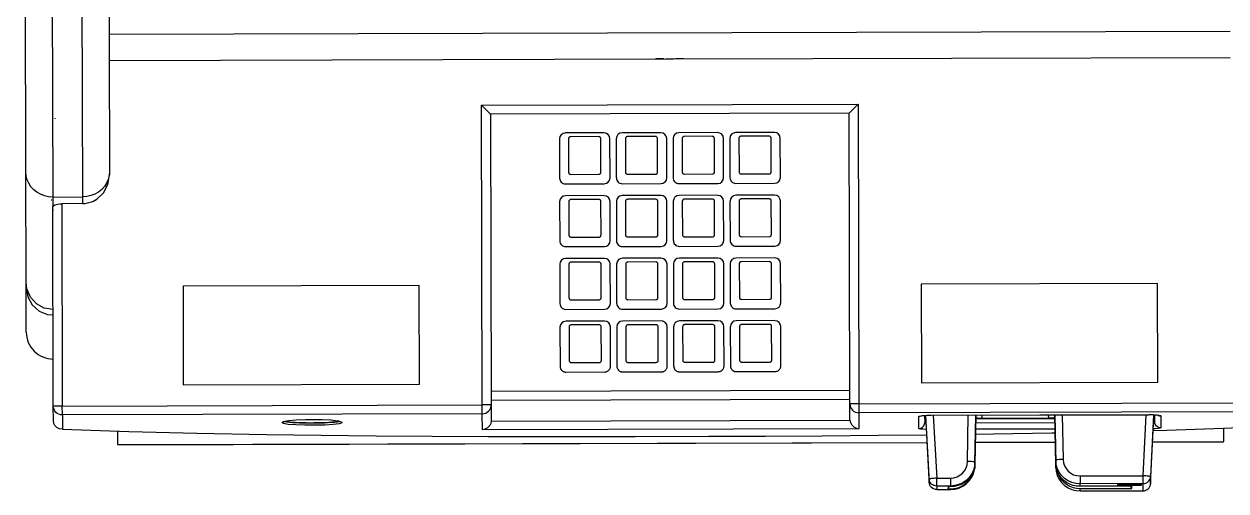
# Model space of a CAD drawing. Extents: x 100 to 738, y -85 to 470.
# Drawn here: x 640.7004 to 641.1026, y 461.5484 to 461.7047 of the extents above; entities that cross this region are included whole.
import ezdxf

# ---------------------------------------------------------------- set-up
doc = ezdxf.new("R2010")
doc.units = 0
doc.linetypes.add('SLDTANVISIBLE0', pattern=[12.7, 6.35, -1.27, 1.27, -1.27, 1.27, -1.27])
doc.layers.get('0').update_dxf_attribs({"linetype": 'CONTINUOUS'})
doc.layers.add('A102', color=2, linetype='CONTINUOUS')
doc.layers.add('TAA', color=2, linetype='CONTINUOUS')

# ---------------------------------------------------------------- blocks, each defined once
blk = doc.blocks.new('G$C31A0D7E1')
for p, q in [((0.38931, 0.0688), (0.38931, 0.21294)), ((0.40718, 0.21294), (0.40718, 0.09524)), ((0.40718, 0.09817), (0.64659, 0.09817)), ((0.40718, 0.09524), (0.40718, 0.0688)), ((0.40718, 0.09255), (0.5261, 0.09255)), ((0.52768, 0.09255), (0.64659, 0.09255)), ((0.48667, 0.01873), (0.48667, 0.08279)), ((0.48667, 0.08279), (0.56711, 0.08279)), ((0.48667, 0.08279), (0.48858, 0.08088)), ((0.56711, 0.08279), (0.56519, 0.08088)), ((0.56711, 0.08279), (0.56711, 0.01873)), ((0.48858, 0.08088), (0.48858, 0.01873)), ((0.56519, 0.08088), (0.48858, 0.08088)), ((0.56519, 0.01873), (0.56519, 0.08088)), ((0.38931, 0.0452), (0.38931, 0.0688)), ((0.40718, 0.0688), (0.40718, 0.0681)), ((0.39473, 0.06283), (0.39473, 0.06283)), ((0.39473, 0.06283), (0.39485, 0.06283)), ((0.39505, 0.06341), (0.39505, 0.06129)), ((0.39505, 0.06341), (0.40144, 0.06341)), ((0.39697, 0.06198), (0.39697, 0.01873)), ((0.40144, 0.06198), (0.39697, 0.06198)), ((0.40144, 0.06198), (0.40144, 0.06341)), ((0.40431, 0.0628), (0.40419, 0.0628)), ((0.40431, 0.0628), (0.40431, 0.0628)), ((0.39505, 0.01873), (0.39505, 0.06129)), ((0.39505, 0.06063), (0.39505, 0.06063)), ((0.39505, 0.06063), (0.39517, 0.06063)), ((0.38931, 0.04405), (0.38931, 0.0452)), ((0.38931, 0.03454), (0.38931, 0.04405)), ((0.42282, 0.04427), (0.42282, 0.0232)), ((0.47326, 0.04427), (0.42282, 0.04427)), ((0.47326, 0.0232), (0.47326, 0.04427)), ((0.58051, 0.04427), (0.58051, 0.0232)), ((0.63095, 0.04427), (0.58051, 0.04427)), ((0.63095, 0.0232), (0.63095, 0.04427)), ((0.42282, 0.0232), (0.47326, 0.0232)), ((0.58051, 0.0232), (0.63095, 0.0232)), ((0.48858, 0.02165), (0.56519, 0.02165)), ((0.39697, 0.01873), (0.39505, 0.01873)), ((0.39505, 0.0156), (0.39505, 0.01873)), ((0.39697, 0.01683), (0.39697, 0.01873)), ((0.39697, 0.01873), (0.48667, 0.01873)), ((0.48667, 0.01683), (0.48667, 0.01873)), ((0.48858, 0.01873), (0.48667, 0.01873)), ((0.48858, 0.01973), (0.56519, 0.01973)), ((0.48858, 0.01873), (0.48858, 0.01544)), ((0.56711, 0.01873), (0.56519, 0.01873)), ((0.56519, 0.01544), (0.56519, 0.01873)), ((0.56711, 0.01873), (0.56711, 0.01683)), ((0.56711, 0.01873), (0.6568, 0.01873)), ((0.39697, 0.01683), (0.39697, 0.01378)), ((0.48667, 0.01683), (0.39697, 0.01683)), ((0.48667, 0.01338), (0.48667, 0.01683)), ((0.48858, 0.01544), (0.48858, 0.01529)), ((0.5652, 0.01529), (0.56519, 0.01544)), ((0.56711, 0.01683), (0.56711, 0.01338)), ((0.6568, 0.01683), (0.56711, 0.01683)), ((0.57987, 0.01343), (0.57987, 0.01599)), ((0.58115, 0.01612), (0.58115, 0.01471)), ((0.58134, 0.01624), (0.58134, 0.01552)), ((0.58134, 0.01622), (0.5821, 0.0019)), ((0.5821, 0.00265), (0.58138, 0.01624)), ((0.58243, 0.01628), (0.62903, 0.01628)), ((0.58243, 0.01627), (0.58243, 0.01628)), ((0.58243, 0.01627), (0.62903, 0.01627)), ((0.58299, 0.01627), (0.58369, 0.00282)), ((0.59028, 0.00636), (0.59045, 0.01627)), ((0.59205, 0.01627), (0.59187, 0.00623)), ((0.59206, 0.01627), (0.59187, 0.00576)), ((0.59187, 0.00595), (0.59205, 0.01627)), ((0.59187, 0.00548), (0.59206, 0.01622)), ((0.59205, 0.01547), (0.60892, 0.01547)), ((0.59206, 0.01566), (0.59206, 0.01627)), ((0.59206, 0.01622), (0.59206, 0.01627)), ((0.60771, 0.01556), (0.59327, 0.01556)), ((0.60911, 0.00576), (0.60892, 0.01627)), ((0.60892, 0.01627), (0.60892, 0.01583)), ((0.60892, 0.01627), (0.60892, 0.01566)), ((0.60892, 0.01583), (0.60911, 0.00509)), ((0.60893, 0.01627), (0.60911, 0.00595)), ((0.60911, 0.00662), (0.60894, 0.01627)), ((0.61054, 0.01627), (0.6107, 0.00675)), ((0.62777, 0.00321), (0.62846, 0.01627)), ((0.62903, 0.01627), (0.62903, 0.01628)), ((0.63006, 0.01625), (0.62936, 0.00304)), ((0.62936, 0.00151), (0.63012, 0.01583)), ((0.63012, 0.01552), (0.63012, 0.01624)), ((0.63012, 0.01583), (0.63012, 0.01624)), ((0.63031, 0.01471), (0.63031, 0.01613)), ((0.63159, 0.01599), (0.63159, 0.01343)), ((0.56711, 0.01338), (0.48667, 0.01338)), ((0.48858, 0.01529), (0.5652, 0.01529)), ((0.60896, 0.01324), (0.59201, 0.01324)), ((0.59203, 0.01462), (0.60894, 0.01462)), ((0.64499, 0.01334), (0.64499, 0.01048)), ((0.40878, 0.01048), (0.58165, 0.01048)), ((0.40878, 0.01042), (0.58165, 0.01042)), ((0.59196, 0.01048), (0.60901, 0.01048)), ((0.59196, 0.01042), (0.60901, 0.01042)), ((0.62983, 0.01042), (0.64499, 0.01042)), ((0.62984, 0.01048), (0.64499, 0.01048)), ((0.64499, 0.01042), (0.64499, 0.01048)), ((0.59187, 0.00623), (0.59187, 0.00595)), ((0.59187, 0.00576), (0.59187, 0.00548)), ((0.60911, 0.00662), (0.60911, 0.00595)), ((0.60911, 0.00576), (0.60911, 0.00509)), ((0.5821, 0.0019), (0.5821, 0.00265)), ((0.58369, 0.00114), (0.58369, 0.00282)), ((0.58369, 0.00282), (0.58668, 0.00282)), ((0.58668, 0.00114), (0.58668, 0.00282)), ((0.59138, 0.00386), (0.59147, 0.00386)), ((0.60951, 0.00386), (0.6096, 0.00386)), ((0.6143, 0.00321), (0.6143, 0.00153)), ((0.6143, 0.00321), (0.62777, 0.00321)), ((0.62777, 0.00153), (0.62777, 0.00321)), ((0.62936, 0.00304), (0.62936, 0.00151)), ((0.58369, 0.00114), (0.58369, 0.00039)), ((0.58668, 0.00114), (0.58369, 0.00114)), ((0.58369, 0.00039), (0.58668, 0.00039)), ((0.58369, 0.00039), (0.58369, 0.00039)), ((0.58369, 0.00039), (0.58668, 0.00039)), ((0.58611, 0.00053), (0.58637, 0.001)), ((0.58611, 0.001), (0.58611, 0.00053)), ((0.58668, 0.001), (0.58611, 0.001)), ((0.58611, 0.00053), (0.58668, 0.00053)), ((0.58668, 0.001), (0.58668, 0.00114)), ((0.58668, 0.00039), (0.58668, 0.00053)), ((0.58668, 0.00039), (0.58668, 0.00039)), ((0.6143, 0.001), (0.6143, 0.00153)), ((0.62777, 0.00153), (0.6143, 0.00153)), ((0.62535, 0.001), (0.6143, 0.001)), ((0.6143, 0), (0.6143, 0.00053)), ((0.6143, 0.00053), (0.62535, 0.00053)), ((0.6143, 0), (0.62777, 0)), ((0.6143, 0), (0.62777, 0)), ((0.6143, 0), (0.6143, 0)), ((0.62233, 0.00145), (0.62233, 0.00122)), ((0.62744, 0.00145), (0.62233, 0.00145)), ((0.62233, 0.00122), (0.62744, 0.00122)), ((0.62535, 0.00053), (0.62509, 0.001)), ((0.62535, 0.00053), (0.62535, 0.001)), ((0.62744, 0.00122), (0.62744, 0.00145)), ((0.62777, 0), (0.62777, 0.00153)), ((0.62777, 0), (0.62777, 0))]:
    blk.add_line(p, q)
at = {"linetype": 'SLDTANVISIBLE0'}
for p, q in [((0.39505, 0.20765), (0.39505, 0.06341)), ((0.40144, 0.06341), (0.40144, 0.20765)), ((0.50525, 0.07556), (0.50525, 0.06838)), ((0.51167, 0.076), (0.50571, 0.076)), ((0.51213, 0.06838), (0.51213, 0.07556)), ((0.51738, 0.07556), (0.51738, 0.06838)), ((0.5238, 0.076), (0.51784, 0.076)), ((0.52426, 0.06838), (0.52426, 0.07556)), ((0.52951, 0.07556), (0.52951, 0.06838)), ((0.53593, 0.076), (0.52997, 0.076)), ((0.53639, 0.06838), (0.53639, 0.07556)), ((0.54164, 0.07556), (0.54164, 0.06838)), ((0.54806, 0.076), (0.5421, 0.076)), ((0.54852, 0.06838), (0.54852, 0.07556)), ((0.50568, 0.06795), (0.5117, 0.06795)), ((0.51781, 0.06795), (0.52383, 0.06795)), ((0.52994, 0.06795), (0.53596, 0.06795)), ((0.54207, 0.06795), (0.54809, 0.06795)), ((0.50525, 0.06215), (0.50525, 0.05498)), ((0.51167, 0.06259), (0.50571, 0.06259)), ((0.51213, 0.05498), (0.51213, 0.06215)), ((0.51738, 0.06215), (0.51738, 0.05498)), ((0.5238, 0.06259), (0.51784, 0.06259)), ((0.52426, 0.05498), (0.52426, 0.06215)), ((0.52951, 0.06215), (0.52951, 0.05498)), ((0.53593, 0.06259), (0.52997, 0.06259)), ((0.53639, 0.05498), (0.53639, 0.06215)), ((0.54164, 0.06215), (0.54164, 0.05498)), ((0.54806, 0.06259), (0.5421, 0.06259)), ((0.54852, 0.05498), (0.54852, 0.06215)), ((0.50568, 0.05454), (0.5117, 0.05454)), ((0.51781, 0.05454), (0.52383, 0.05454)), ((0.52994, 0.05454), (0.53596, 0.05454)), ((0.54207, 0.05454), (0.54809, 0.05454)), ((0.51167, 0.04919), (0.50571, 0.04919)), ((0.5238, 0.04919), (0.51784, 0.04919)), ((0.53593, 0.04919), (0.52997, 0.04919)), ((0.54806, 0.04919), (0.5421, 0.04919)), ((0.50525, 0.04874), (0.50525, 0.04157)), ((0.51213, 0.04157), (0.51213, 0.04874)), ((0.51738, 0.04874), (0.51738, 0.04157)), ((0.52426, 0.04157), (0.52426, 0.04874)), ((0.52951, 0.04874), (0.52951, 0.04157)), ((0.53639, 0.04157), (0.53639, 0.04874)), ((0.54164, 0.04874), (0.54164, 0.04157)), ((0.54852, 0.04157), (0.54852, 0.04874)), ((0.50568, 0.04114), (0.5117, 0.04114)), ((0.51781, 0.04114), (0.52383, 0.04114)), ((0.52994, 0.04114), (0.53596, 0.04114)), ((0.54207, 0.04114), (0.54809, 0.04114)), ((0.50525, 0.03534), (0.50525, 0.02816)), ((0.51167, 0.03578), (0.50571, 0.03578)), ((0.51213, 0.02816), (0.51213, 0.03534)), ((0.51738, 0.03534), (0.51738, 0.02816)), ((0.5238, 0.03578), (0.51784, 0.03578)), ((0.52426, 0.02816), (0.52426, 0.03534)), ((0.52951, 0.03534), (0.52951, 0.02816)), ((0.53593, 0.03578), (0.52997, 0.03578)), ((0.53639, 0.02816), (0.53639, 0.03534)), ((0.54164, 0.03534), (0.54164, 0.02816)), ((0.54806, 0.03578), (0.5421, 0.03578)), ((0.54852, 0.02816), (0.54852, 0.03534)), ((0.50455, 0.0257), (0.51284, 0.0257)), ((0.50568, 0.02773), (0.5117, 0.02773)), ((0.51668, 0.0257), (0.52497, 0.0257)), ((0.51781, 0.02773), (0.52383, 0.02773)), ((0.52881, 0.0257), (0.5371, 0.0257)), ((0.52994, 0.02773), (0.53596, 0.02773)), ((0.54094, 0.0257), (0.54923, 0.0257)), ((0.54207, 0.02773), (0.54809, 0.02773))]:
    blk.add_line(p, q, dxfattribs=at)
at = {"linetype": 'Continuous'}
for p, q in [((0.39555, 0.08025), (0.39555, 0.08014)), ((0.39555, 0.08025), (0.39555, 0.08015)), ((0.5033, 0.07555), (0.5033, 0.06716)), ((0.51284, 0.0768), (0.50455, 0.0768)), ((0.51408, 0.06716), (0.51408, 0.07555)), ((0.51543, 0.07555), (0.51543, 0.06716)), ((0.52497, 0.0768), (0.51668, 0.0768)), ((0.52621, 0.06716), (0.52621, 0.07555)), ((0.52756, 0.07555), (0.52756, 0.06716)), ((0.5371, 0.0768), (0.52881, 0.0768)), ((0.53834, 0.06716), (0.53834, 0.07555)), ((0.53969, 0.07555), (0.53969, 0.06716)), ((0.54923, 0.0768), (0.54094, 0.0768)), ((0.55047, 0.06716), (0.55047, 0.07555)), ((0.50455, 0.06592), (0.51284, 0.06592)), ((0.51668, 0.06592), (0.52497, 0.06592)), ((0.52881, 0.06592), (0.5371, 0.06592)), ((0.54094, 0.06592), (0.54923, 0.06592)), ((0.5033, 0.06214), (0.5033, 0.05375)), ((0.51284, 0.06339), (0.50455, 0.06339)), ((0.51408, 0.05375), (0.51408, 0.06214)), ((0.51543, 0.06214), (0.51543, 0.05375)), ((0.52497, 0.06339), (0.51668, 0.06339)), ((0.52621, 0.05375), (0.52621, 0.06214)), ((0.52756, 0.06214), (0.52756, 0.05375)), ((0.5371, 0.06339), (0.52881, 0.06339)), ((0.53834, 0.05375), (0.53834, 0.06214)), ((0.53969, 0.06214), (0.53969, 0.05375)), ((0.54923, 0.06339), (0.54094, 0.06339)), ((0.55047, 0.05375), (0.55047, 0.06214)), ((0.50455, 0.05251), (0.51284, 0.05251)), ((0.51668, 0.05251), (0.52497, 0.05251)), ((0.52881, 0.05251), (0.5371, 0.05251)), ((0.54094, 0.05251), (0.54923, 0.05251)), ((0.51284, 0.04998), (0.50455, 0.04998)), ((0.52497, 0.04998), (0.51668, 0.04998)), ((0.5371, 0.04998), (0.52881, 0.04998)), ((0.54923, 0.04998), (0.54094, 0.04998)), ((0.5033, 0.04874), (0.5033, 0.04035)), ((0.51408, 0.04035), (0.51408, 0.04874)), ((0.51543, 0.04874), (0.51543, 0.04035)), ((0.52621, 0.04035), (0.52621, 0.04874)), ((0.52756, 0.04874), (0.52756, 0.04035)), ((0.53834, 0.04035), (0.53834, 0.04874)), ((0.53969, 0.04874), (0.53969, 0.04035)), ((0.55047, 0.04035), (0.55047, 0.04874)), ((0.50455, 0.0391), (0.51284, 0.0391)), ((0.51668, 0.0391), (0.52497, 0.0391)), ((0.52881, 0.0391), (0.5371, 0.0391)), ((0.54094, 0.0391), (0.54923, 0.0391)), ((0.51284, 0.03658), (0.50455, 0.03658)), ((0.52497, 0.03658), (0.51668, 0.03658)), ((0.5371, 0.03658), (0.52881, 0.03658)), ((0.54923, 0.03658), (0.54094, 0.03658)), ((0.5033, 0.03533), (0.5033, 0.02694)), ((0.51408, 0.02694), (0.51408, 0.03533)), ((0.51543, 0.03533), (0.51543, 0.02694)), ((0.52621, 0.02694), (0.52621, 0.03533)), ((0.52756, 0.03533), (0.52756, 0.02694)), ((0.53834, 0.02694), (0.53834, 0.03533)), ((0.53969, 0.03533), (0.53969, 0.02694)), ((0.55047, 0.02694), (0.55047, 0.03533)), ((0.40878, 0.01048), (0.40878, 0.01335)), ((0.40878, 0.01048), (0.40878, 0.01042))]:
    blk.add_line(p, q, dxfattribs=at)
at = {"flags": 128}
for points in [[(0.52394, 0.09261), (0.52399, 0.09263), (0.52412, 0.09265), (0.52432, 0.09266), (0.52457, 0.09267), (0.52484, 0.09267), (0.52509, 0.09267), (0.52531, 0.09265), (0.52546, 0.09264), (0.52554, 0.09262), (0.52552, 0.0926), (0.52541, 0.09259), (0.52523, 0.09258), (0.525, 0.09257), (0.52473, 0.09257), (0.52447, 0.09257), (0.52424, 0.09258), (0.52406, 0.09259), (0.52396, 0.0926), (0.52394, 0.09261)], [(0.5261, 0.09255), (0.52613, 0.09255), (0.52626, 0.09255), (0.52646, 0.09255), (0.52671, 0.09255), (0.52698, 0.09255), (0.52724, 0.09255), (0.52745, 0.09255), (0.52761, 0.09255), (0.52768, 0.09255), (0.52768, 0.09255)], [(0.52823, 0.09261), (0.52828, 0.09263), (0.52841, 0.09265), (0.52861, 0.09266), (0.52886, 0.09267), (0.52912, 0.09267), (0.52938, 0.09267), (0.5296, 0.09265), (0.52975, 0.09264), (0.52982, 0.09262), (0.52981, 0.0926), (0.5297, 0.09259), (0.52952, 0.09258), (0.52929, 0.09257), (0.52902, 0.09257), (0.52876, 0.09257), (0.52852, 0.09258), (0.52835, 0.09259), (0.52825, 0.0926), (0.52823, 0.09261)], [(0.39505, 0.06341), (0.39415, 0.06348), (0.39328, 0.06368), (0.39244, 0.064), (0.39168, 0.06444), (0.39099, 0.06499), (0.3904, 0.06563), (0.38993, 0.06635), (0.38959, 0.06713), (0.38938, 0.06795), (0.38931, 0.0688)], [(0.40718, 0.0688), (0.40711, 0.06795), (0.4069, 0.06713), (0.40656, 0.06635), (0.40609, 0.06563), (0.4055, 0.06499), (0.40481, 0.06444), (0.40405, 0.064), (0.40321, 0.06368), (0.40234, 0.06348), (0.40144, 0.06341)], [(0.40144, 0.06198), (0.40187, 0.062), (0.40363, 0.06245), (0.40446, 0.0629), (0.40592, 0.06427), (0.40685, 0.06604), (0.40718, 0.0681)], [(0.39505, 0.06129), (0.39517, 0.06153), (0.39552, 0.06174), (0.39605, 0.0619), (0.39666, 0.06197), (0.39697, 0.06198)], [(0.39505, 0.03935), (0.39318, 0.03967), (0.39151, 0.04059), (0.39023, 0.04202), (0.38947, 0.04381), (0.38931, 0.0452)], [(0.38931, 0.04405), (0.38964, 0.04209), (0.39061, 0.04035), (0.39209, 0.03904), (0.39389, 0.03832), (0.39505, 0.0382)], [(0.39697, 0.01683), (0.39659, 0.01687), (0.39624, 0.01697), (0.3959, 0.01715), (0.39561, 0.01739), (0.39538, 0.01768), (0.3952, 0.018), (0.39509, 0.01836), (0.39505, 0.01873)], [(0.48667, 0.01683), (0.48704, 0.01687), (0.4874, 0.01697), (0.48773, 0.01715), (0.48802, 0.01739), (0.48826, 0.01768), (0.48844, 0.018), (0.48854, 0.01836), (0.48858, 0.01873)], [(0.56519, 0.01873), (0.56523, 0.01836), (0.56534, 0.018), (0.56551, 0.01768), (0.56575, 0.01739), (0.56604, 0.01715), (0.56637, 0.01697), (0.56673, 0.01687), (0.56711, 0.01683)], [(0.39697, 0.01378), (0.39696, 0.01378), (0.39628, 0.01387), (0.39575, 0.01415), (0.39538, 0.01455), (0.39514, 0.01504), (0.39505, 0.0156)], [(0.45028, 0.01575), (0.45241, 0.01571), (0.4543, 0.0156), (0.45574, 0.01543), (0.45657, 0.01522), (0.45668, 0.015), (0.45607, 0.0148), (0.45481, 0.01463), (0.45304, 0.01452), (0.45095, 0.01447), (0.44879, 0.01448), (0.4468, 0.01456), (0.4452, 0.01469), (0.44417, 0.01487), (0.44383, 0.01509), (0.44421, 0.0153), (0.44528, 0.0155), (0.44692, 0.01565), (0.44893, 0.01573), (0.45028, 0.01575)], [(0.44453, 0.01548), (0.44459, 0.01541), (0.44479, 0.01535), (0.4451, 0.01529), (0.44553, 0.01523), (0.44606, 0.01518), (0.44669, 0.01514), (0.4474, 0.0151), (0.44818, 0.01507), (0.449, 0.01505), (0.44985, 0.01504), (0.45071, 0.01504), (0.45155, 0.01505), (0.45238, 0.01507), (0.45315, 0.0151), (0.45386, 0.01514), (0.45449, 0.01518), (0.45502, 0.01523), (0.45545, 0.01529), (0.45577, 0.01535), (0.45596, 0.01541), (0.45602, 0.01548)], [(0.57987, 0.01599), (0.58002, 0.01609), (0.58044, 0.01617), (0.58108, 0.01624), (0.58187, 0.01628), (0.58243, 0.01628)], [(0.58042, 0.01612), (0.58036, 0.01609), (0.58012, 0.01602), (0.57987, 0.01599)], [(0.58041, 0.01614), (0.58041, 0.01614), (0.58048, 0.01616), (0.58069, 0.01619), (0.58109, 0.01623), (0.58164, 0.01626), (0.58229, 0.01627), (0.58248, 0.01627)], [(0.58134, 0.01552), (0.58136, 0.01551), (0.58138, 0.01551)], [(0.59327, 0.01556), (0.59299, 0.01557), (0.59272, 0.01558), (0.59249, 0.0156), (0.5923, 0.01562), (0.59215, 0.01564), (0.59206, 0.01566)], [(0.59344, 0.01627), (0.59337, 0.01604), (0.59327, 0.01556)], [(0.60771, 0.01556), (0.6076, 0.01604), (0.60754, 0.01627)], [(0.60892, 0.01566), (0.60882, 0.01564), (0.60868, 0.01562), (0.60849, 0.0156), (0.60826, 0.01558), (0.60799, 0.01557), (0.60771, 0.01556)], [(0.62903, 0.01628), (0.62988, 0.01627), (0.63063, 0.01622), (0.6312, 0.01615), (0.63152, 0.01606), (0.63159, 0.01599)], [(0.62903, 0.01627), (0.6296, 0.01627), (0.63022, 0.01624), (0.63071, 0.0162), (0.63098, 0.01616), (0.63106, 0.01614), (0.63105, 0.01614)], [(0.6301, 0.01551), (0.63011, 0.01551), (0.63012, 0.01552)], [(0.63104, 0.01612), (0.6311, 0.01609), (0.63134, 0.01602), (0.63159, 0.01599)], [(0.39697, 0.01378), (0.41116, 0.01326), (0.42571, 0.01285), (0.44057, 0.01254), (0.45221, 0.01235), (0.46401, 0.0122), (0.47592, 0.01209), (0.48791, 0.012), (0.50355, 0.01193), (0.51927, 0.0119), (0.53501, 0.0119), (0.54714, 0.01192), (0.55924, 0.01197), (0.57128, 0.01204), (0.58156, 0.01212)], [(0.44425, 0.01532), (0.44447, 0.01528), (0.44491, 0.01522), (0.44545, 0.01516), (0.4461, 0.01511), (0.44682, 0.01507), (0.44762, 0.01503), (0.44848, 0.01501), (0.44937, 0.01499), (0.45028, 0.01499), (0.45118, 0.01499), (0.45207, 0.01501), (0.45293, 0.01503), (0.45373, 0.01507), (0.45446, 0.01511), (0.4551, 0.01516), (0.45565, 0.01522), (0.45608, 0.01528), (0.45626, 0.01531)], [(0.48858, 0.01529), (0.48847, 0.01477), (0.48824, 0.01433), (0.48779, 0.01383), (0.48706, 0.01345), (0.48667, 0.01338), (0.48667, 0.01338)], [(0.5652, 0.01529), (0.56531, 0.01477), (0.56553, 0.01433), (0.56598, 0.01383), (0.56671, 0.01345), (0.5671, 0.01338), (0.56711, 0.01338)], [(0.57987, 0.01343), (0.58012, 0.01346), (0.58036, 0.01353), (0.58058, 0.01365), (0.58078, 0.0138), (0.58094, 0.014), (0.58105, 0.01422), (0.58113, 0.01446), (0.58115, 0.01471)], [(0.5815, 0.01326), (0.58084, 0.01328), (0.58027, 0.01333), (0.57994, 0.01339), (0.57987, 0.01343)], [(0.58115, 0.01471), (0.58122, 0.01467), (0.58143, 0.01465)], [(0.62996, 0.01291), (0.63287, 0.01297), (0.64497, 0.01334), (0.6568, 0.01378)], [(0.63159, 0.01343), (0.63144, 0.01337), (0.63103, 0.01331), (0.63038, 0.01327), (0.62998, 0.01326)], [(0.63006, 0.01465), (0.63012, 0.01466), (0.63028, 0.01468), (0.63031, 0.01471)], [(0.63159, 0.01343), (0.63134, 0.01346), (0.6311, 0.01353), (0.63088, 0.01365), (0.63068, 0.0138), (0.63053, 0.014), (0.63041, 0.01422), (0.63033, 0.01446), (0.63031, 0.01471)], [(0.59199, 0.01223), (0.59582, 0.01227), (0.60827, 0.01245), (0.60898, 0.01247)], [(0.58668, 0.00282), (0.58737, 0.00289), (0.58804, 0.00309), (0.58866, 0.00342), (0.5892, 0.00386), (0.58965, 0.00439), (0.58998, 0.005), (0.5902, 0.00566), (0.59028, 0.00636)], [(0.59187, 0.00623), (0.59178, 0.00535), (0.59154, 0.00448), (0.59115, 0.00368), (0.59062, 0.00295), (0.58999, 0.00233), (0.58925, 0.00182), (0.58843, 0.00144), (0.58757, 0.00121), (0.58668, 0.00114)], [(0.58668, 0.00039), (0.58757, 0.00047), (0.58843, 0.0007), (0.58925, 0.00107), (0.58999, 0.00158), (0.59062, 0.00221), (0.59115, 0.00293), (0.59154, 0.00374), (0.59178, 0.00459), (0.59187, 0.00548)], [(0.59187, 0.00623), (0.59184, 0.00625), (0.59175, 0.00627), (0.5916, 0.00629), (0.5914, 0.00631), (0.59116, 0.00633), (0.59089, 0.00634), (0.59059, 0.00635), (0.59028, 0.00636)], [(0.59147, 0.00404), (0.59156, 0.00427), (0.59164, 0.0045), (0.59171, 0.00474), (0.59176, 0.00498), (0.59181, 0.00522), (0.59184, 0.00546), (0.59186, 0.00571), (0.59187, 0.00595)], [(0.59187, 0.00576), (0.59186, 0.00552), (0.59184, 0.00528), (0.59181, 0.00503), (0.59176, 0.00479), (0.59171, 0.00455), (0.59164, 0.00432), (0.59156, 0.00408), (0.59147, 0.00386)], [(0.6107, 0.00675), (0.61039, 0.00674), (0.61009, 0.00673), (0.60982, 0.00672), (0.60957, 0.0067), (0.60938, 0.00668), (0.60923, 0.00666), (0.60914, 0.00664), (0.60911, 0.00662)], [(0.6143, 0.00153), (0.61341, 0.0016), (0.61254, 0.00183), (0.61173, 0.00221), (0.61099, 0.00271), (0.61035, 0.00334), (0.60983, 0.00407), (0.60944, 0.00487), (0.6092, 0.00573), (0.60911, 0.00662)], [(0.60911, 0.00595), (0.60912, 0.00571), (0.60914, 0.00546), (0.60917, 0.00522), (0.60922, 0.00498), (0.60927, 0.00474), (0.60934, 0.0045), (0.60942, 0.00427), (0.60951, 0.00404)], [(0.60951, 0.00386), (0.60942, 0.00408), (0.60934, 0.00432), (0.60927, 0.00455), (0.60922, 0.00479), (0.60917, 0.00503), (0.60914, 0.00528), (0.60912, 0.00552), (0.60911, 0.00576)], [(0.6107, 0.00675), (0.61078, 0.00605), (0.61099, 0.00539), (0.61133, 0.00478), (0.61178, 0.00424), (0.61232, 0.00381), (0.61294, 0.00348), (0.61361, 0.00328), (0.6143, 0.00321)], [(0.58369, 0.00282), (0.58338, 0.00281), (0.58308, 0.00278), (0.58281, 0.00276), (0.58257, 0.00274), (0.58237, 0.00271), (0.58222, 0.00269), (0.58213, 0.00267), (0.5821, 0.00265)], [(0.58369, 0.00114), (0.58339, 0.00117), (0.5831, 0.00125), (0.58283, 0.00139), (0.58259, 0.00157), (0.58239, 0.0018), (0.58224, 0.00206), (0.58214, 0.00235), (0.5821, 0.00265)], [(0.59147, 0.00404), (0.59113, 0.00339), (0.59068, 0.0028), (0.59016, 0.00228), (0.58956, 0.00183), (0.58889, 0.00147), (0.58818, 0.00121), (0.58744, 0.00105), (0.58668, 0.001)], [(0.58668, 0.00053), (0.58744, 0.00059), (0.58818, 0.00076), (0.58889, 0.00105), (0.58956, 0.00144), (0.59016, 0.00193), (0.59068, 0.0025), (0.59113, 0.00315), (0.59147, 0.00386)], [(0.60911, 0.00509), (0.6092, 0.0042), (0.60944, 0.00335), (0.60983, 0.00254), (0.61035, 0.00182), (0.61099, 0.00119), (0.61173, 0.00068), (0.61254, 0.00031), (0.61341, 0.00008), (0.6143, 0)], [(0.6143, 0.001), (0.61354, 0.00105), (0.6128, 0.00121), (0.61209, 0.00147), (0.61142, 0.00183), (0.61082, 0.00228), (0.61029, 0.0028), (0.60985, 0.00339), (0.60951, 0.00404)], [(0.60951, 0.00386), (0.60985, 0.00315), (0.61029, 0.0025), (0.61082, 0.00193), (0.61142, 0.00144), (0.61209, 0.00105), (0.6128, 0.00076), (0.61354, 0.00059), (0.6143, 0.00053)], [(0.62936, 0.00304), (0.62933, 0.00306), (0.62924, 0.00308), (0.62909, 0.0031), (0.6289, 0.00313), (0.62866, 0.00315), (0.62838, 0.00317), (0.62808, 0.0032), (0.62777, 0.00321)], [(0.62777, 0.00153), (0.62807, 0.00156), (0.62836, 0.00164), (0.62863, 0.00178), (0.62887, 0.00196), (0.62907, 0.00219), (0.62922, 0.00245), (0.62932, 0.00274), (0.62936, 0.00304)], [(0.58369, 0.00039), (0.58339, 0.00042), (0.5831, 0.00051), (0.58283, 0.00065), (0.58259, 0.00083), (0.58239, 0.00106), (0.58224, 0.00132), (0.58214, 0.0016), (0.5821, 0.0019)], [(0.62777, 0), (0.62807, 0.00003), (0.62836, 0.00012), (0.62863, 0.00026), (0.62887, 0.00044), (0.62907, 0.00067), (0.62922, 0.00093), (0.62932, 0.00121), (0.62936, 0.00151)]]:
    blk.add_lwpolyline(points, dxfattribs=at)
at = {"linetype": 'SLDTANVISIBLE0', "flags": 128}
for points in [[(0.50571, 0.076), (0.50562, 0.07599), (0.50554, 0.07597), (0.50546, 0.07593), (0.50539, 0.07587), (0.50533, 0.0758), (0.50529, 0.07573), (0.50526, 0.07564), (0.50525, 0.07556)], [(0.51213, 0.07556), (0.51212, 0.07564), (0.5121, 0.07573), (0.51205, 0.0758), (0.512, 0.07587), (0.51193, 0.07593), (0.51185, 0.07597), (0.51176, 0.07599), (0.51167, 0.076)], [(0.51784, 0.076), (0.51775, 0.07599), (0.51767, 0.07597), (0.51759, 0.07593), (0.51752, 0.07587), (0.51746, 0.0758), (0.51742, 0.07573), (0.51739, 0.07564), (0.51738, 0.07556)], [(0.52426, 0.07556), (0.52425, 0.07564), (0.52422, 0.07573), (0.52418, 0.0758), (0.52413, 0.07587), (0.52406, 0.07593), (0.52398, 0.07597), (0.52389, 0.07599), (0.5238, 0.076)], [(0.52997, 0.076), (0.52988, 0.07599), (0.5298, 0.07597), (0.52972, 0.07593), (0.52965, 0.07587), (0.52959, 0.0758), (0.52955, 0.07573), (0.52952, 0.07564), (0.52951, 0.07556)], [(0.53639, 0.07556), (0.53638, 0.07564), (0.53635, 0.07573), (0.53631, 0.0758), (0.53626, 0.07587), (0.53619, 0.07593), (0.53611, 0.07597), (0.53602, 0.07599), (0.53593, 0.076)], [(0.5421, 0.076), (0.54201, 0.07599), (0.54193, 0.07597), (0.54185, 0.07593), (0.54178, 0.07587), (0.54172, 0.0758), (0.54168, 0.07573), (0.54165, 0.07564), (0.54164, 0.07556)], [(0.54852, 0.07556), (0.54851, 0.07564), (0.54848, 0.07573), (0.54844, 0.0758), (0.54839, 0.07587), (0.54832, 0.07593), (0.54824, 0.07597), (0.54815, 0.07599), (0.54806, 0.076)], [(0.50525, 0.06838), (0.50526, 0.0683), (0.50529, 0.06822), (0.50532, 0.06814), (0.50538, 0.06808), (0.50544, 0.06802), (0.50552, 0.06798), (0.5056, 0.06796), (0.50568, 0.06795)], [(0.5117, 0.06795), (0.51178, 0.06796), (0.51187, 0.06798), (0.51194, 0.06802), (0.51201, 0.06808), (0.51206, 0.06814), (0.5121, 0.06822), (0.51212, 0.0683), (0.51213, 0.06838)], [(0.51738, 0.06838), (0.51739, 0.0683), (0.51741, 0.06822), (0.51745, 0.06814), (0.51751, 0.06808), (0.51757, 0.06802), (0.51765, 0.06798), (0.51773, 0.06796), (0.51781, 0.06795)], [(0.52383, 0.06795), (0.52391, 0.06796), (0.524, 0.06798), (0.52407, 0.06802), (0.52414, 0.06808), (0.52419, 0.06814), (0.52423, 0.06822), (0.52425, 0.0683), (0.52426, 0.06838)], [(0.52951, 0.06838), (0.52952, 0.0683), (0.52954, 0.06822), (0.52958, 0.06814), (0.52964, 0.06808), (0.5297, 0.06802), (0.52978, 0.06798), (0.52986, 0.06796), (0.52994, 0.06795)], [(0.53596, 0.06795), (0.53604, 0.06796), (0.53613, 0.06798), (0.5362, 0.06802), (0.53627, 0.06808), (0.53632, 0.06814), (0.53636, 0.06822), (0.53638, 0.0683), (0.53639, 0.06838)], [(0.54164, 0.06838), (0.54165, 0.0683), (0.54167, 0.06822), (0.54171, 0.06814), (0.54177, 0.06808), (0.54183, 0.06802), (0.54191, 0.06798), (0.54199, 0.06796), (0.54207, 0.06795)], [(0.54809, 0.06795), (0.54817, 0.06796), (0.54826, 0.06798), (0.54833, 0.06802), (0.5484, 0.06808), (0.54845, 0.06814), (0.54849, 0.06822), (0.54851, 0.0683), (0.54852, 0.06838)], [(0.50571, 0.06259), (0.50562, 0.06258), (0.50554, 0.06256), (0.50546, 0.06252), (0.50539, 0.06246), (0.50533, 0.0624), (0.50529, 0.06232), (0.50526, 0.06224), (0.50525, 0.06215)], [(0.51213, 0.06215), (0.51212, 0.06224), (0.5121, 0.06232), (0.51205, 0.0624), (0.512, 0.06246), (0.51193, 0.06252), (0.51185, 0.06256), (0.51176, 0.06258), (0.51167, 0.06259)], [(0.51784, 0.06259), (0.51775, 0.06258), (0.51767, 0.06256), (0.51759, 0.06252), (0.51752, 0.06246), (0.51746, 0.0624), (0.51742, 0.06232), (0.51739, 0.06224), (0.51738, 0.06215)], [(0.52426, 0.06215), (0.52425, 0.06224), (0.52422, 0.06232), (0.52418, 0.0624), (0.52413, 0.06246), (0.52406, 0.06252), (0.52398, 0.06256), (0.52389, 0.06258), (0.5238, 0.06259)], [(0.52997, 0.06259), (0.52988, 0.06258), (0.5298, 0.06256), (0.52972, 0.06252), (0.52965, 0.06246), (0.52959, 0.0624), (0.52955, 0.06232), (0.52952, 0.06224), (0.52951, 0.06215)], [(0.53639, 0.06215), (0.53638, 0.06224), (0.53635, 0.06232), (0.53631, 0.0624), (0.53626, 0.06246), (0.53619, 0.06252), (0.53611, 0.06256), (0.53602, 0.06258), (0.53593, 0.06259)], [(0.5421, 0.06259), (0.54201, 0.06258), (0.54193, 0.06256), (0.54185, 0.06252), (0.54178, 0.06246), (0.54172, 0.0624), (0.54168, 0.06232), (0.54165, 0.06224), (0.54164, 0.06215)], [(0.54852, 0.06215), (0.54851, 0.06224), (0.54848, 0.06232), (0.54844, 0.0624), (0.54839, 0.06246), (0.54832, 0.06252), (0.54824, 0.06256), (0.54815, 0.06258), (0.54806, 0.06259)], [(0.50525, 0.05498), (0.50526, 0.05489), (0.50529, 0.05481), (0.50532, 0.05473), (0.50538, 0.05467), (0.50544, 0.05462), (0.50552, 0.05458), (0.5056, 0.05455), (0.50568, 0.05454)], [(0.5117, 0.05454), (0.51178, 0.05455), (0.51187, 0.05458), (0.51194, 0.05462), (0.51201, 0.05467), (0.51206, 0.05473), (0.5121, 0.05481), (0.51212, 0.05489), (0.51213, 0.05498)], [(0.51738, 0.05498), (0.51739, 0.05489), (0.51741, 0.05481), (0.51745, 0.05473), (0.51751, 0.05467), (0.51757, 0.05462), (0.51765, 0.05458), (0.51773, 0.05455), (0.51781, 0.05454)], [(0.52383, 0.05454), (0.52391, 0.05455), (0.524, 0.05458), (0.52407, 0.05462), (0.52414, 0.05467), (0.52419, 0.05473), (0.52423, 0.05481), (0.52425, 0.05489), (0.52426, 0.05498)], [(0.52951, 0.05498), (0.52952, 0.05489), (0.52954, 0.05481), (0.52958, 0.05473), (0.52964, 0.05467), (0.5297, 0.05462), (0.52978, 0.05458), (0.52986, 0.05455), (0.52994, 0.05454)], [(0.53596, 0.05454), (0.53604, 0.05455), (0.53613, 0.05458), (0.5362, 0.05462), (0.53627, 0.05467), (0.53632, 0.05473), (0.53636, 0.05481), (0.53638, 0.05489), (0.53639, 0.05498)], [(0.54164, 0.05498), (0.54165, 0.05489), (0.54167, 0.05481), (0.54171, 0.05473), (0.54177, 0.05467), (0.54183, 0.05462), (0.54191, 0.05458), (0.54199, 0.05455), (0.54207, 0.05454)], [(0.54809, 0.05454), (0.54817, 0.05455), (0.54826, 0.05458), (0.54833, 0.05462), (0.5484, 0.05467), (0.54845, 0.05473), (0.54849, 0.05481), (0.54851, 0.05489), (0.54852, 0.05498)], [(0.50571, 0.04919), (0.50562, 0.04918), (0.50554, 0.04915), (0.50546, 0.04911), (0.50539, 0.04906), (0.50533, 0.04899), (0.50529, 0.04891), (0.50526, 0.04883), (0.50525, 0.04874)], [(0.51213, 0.04874), (0.51212, 0.04883), (0.5121, 0.04891), (0.51205, 0.04899), (0.512, 0.04906), (0.51193, 0.04911), (0.51185, 0.04915), (0.51176, 0.04918), (0.51167, 0.04919)], [(0.51784, 0.04919), (0.51775, 0.04918), (0.51767, 0.04915), (0.51759, 0.04911), (0.51752, 0.04906), (0.51746, 0.04899), (0.51742, 0.04891), (0.51739, 0.04883), (0.51738, 0.04874)], [(0.52426, 0.04874), (0.52425, 0.04883), (0.52422, 0.04891), (0.52418, 0.04899), (0.52413, 0.04906), (0.52406, 0.04911), (0.52398, 0.04915), (0.52389, 0.04918), (0.5238, 0.04919)], [(0.52997, 0.04919), (0.52988, 0.04918), (0.5298, 0.04915), (0.52972, 0.04911), (0.52965, 0.04906), (0.52959, 0.04899), (0.52955, 0.04891), (0.52952, 0.04883), (0.52951, 0.04874)], [(0.53639, 0.04874), (0.53638, 0.04883), (0.53635, 0.04891), (0.53631, 0.04899), (0.53626, 0.04906), (0.53619, 0.04911), (0.53611, 0.04915), (0.53602, 0.04918), (0.53593, 0.04919)], [(0.5421, 0.04919), (0.54201, 0.04918), (0.54193, 0.04915), (0.54185, 0.04911), (0.54178, 0.04906), (0.54172, 0.04899), (0.54168, 0.04891), (0.54165, 0.04883), (0.54164, 0.04874)], [(0.54852, 0.04874), (0.54851, 0.04883), (0.54848, 0.04891), (0.54844, 0.04899), (0.54839, 0.04906), (0.54832, 0.04911), (0.54824, 0.04915), (0.54815, 0.04918), (0.54806, 0.04919)], [(0.50525, 0.04157), (0.50526, 0.04148), (0.50529, 0.0414), (0.50532, 0.04133), (0.50538, 0.04126), (0.50544, 0.04121), (0.50552, 0.04117), (0.5056, 0.04115), (0.50568, 0.04114)], [(0.5117, 0.04114), (0.51178, 0.04115), (0.51187, 0.04117), (0.51194, 0.04121), (0.51201, 0.04126), (0.51206, 0.04133), (0.5121, 0.0414), (0.51212, 0.04148), (0.51213, 0.04157)], [(0.51738, 0.04157), (0.51739, 0.04148), (0.51741, 0.0414), (0.51745, 0.04133), (0.51751, 0.04126), (0.51757, 0.04121), (0.51765, 0.04117), (0.51773, 0.04115), (0.51781, 0.04114)], [(0.52383, 0.04114), (0.52391, 0.04115), (0.524, 0.04117), (0.52407, 0.04121), (0.52414, 0.04126), (0.52419, 0.04133), (0.52423, 0.0414), (0.52425, 0.04148), (0.52426, 0.04157)], [(0.52951, 0.04157), (0.52952, 0.04148), (0.52954, 0.0414), (0.52958, 0.04133), (0.52964, 0.04126), (0.5297, 0.04121), (0.52978, 0.04117), (0.52986, 0.04115), (0.52994, 0.04114)], [(0.53596, 0.04114), (0.53604, 0.04115), (0.53613, 0.04117), (0.5362, 0.04121), (0.53627, 0.04126), (0.53632, 0.04133), (0.53636, 0.0414), (0.53638, 0.04148), (0.53639, 0.04157)], [(0.54164, 0.04157), (0.54165, 0.04148), (0.54167, 0.0414), (0.54171, 0.04133), (0.54177, 0.04126), (0.54183, 0.04121), (0.54191, 0.04117), (0.54199, 0.04115), (0.54207, 0.04114)], [(0.54809, 0.04114), (0.54817, 0.04115), (0.54826, 0.04117), (0.54833, 0.04121), (0.5484, 0.04126), (0.54845, 0.04133), (0.54849, 0.0414), (0.54851, 0.04148), (0.54852, 0.04157)], [(0.50571, 0.03578), (0.50562, 0.03577), (0.50554, 0.03575), (0.50546, 0.03571), (0.50539, 0.03565), (0.50533, 0.03558), (0.50529, 0.03551), (0.50526, 0.03542), (0.50525, 0.03534)], [(0.51213, 0.03534), (0.51212, 0.03542), (0.5121, 0.03551), (0.51205, 0.03558), (0.512, 0.03565), (0.51193, 0.03571), (0.51185, 0.03575), (0.51176, 0.03577), (0.51167, 0.03578)], [(0.51784, 0.03578), (0.51775, 0.03577), (0.51767, 0.03575), (0.51759, 0.03571), (0.51752, 0.03565), (0.51746, 0.03558), (0.51742, 0.03551), (0.51739, 0.03542), (0.51738, 0.03534)], [(0.52426, 0.03534), (0.52425, 0.03542), (0.52422, 0.03551), (0.52418, 0.03558), (0.52413, 0.03565), (0.52406, 0.03571), (0.52398, 0.03575), (0.52389, 0.03577), (0.5238, 0.03578)], [(0.52997, 0.03578), (0.52988, 0.03577), (0.5298, 0.03575), (0.52972, 0.03571), (0.52965, 0.03565), (0.52959, 0.03558), (0.52955, 0.03551), (0.52952, 0.03542), (0.52951, 0.03534)], [(0.53639, 0.03534), (0.53638, 0.03542), (0.53635, 0.03551), (0.53631, 0.03558), (0.53626, 0.03565), (0.53619, 0.03571), (0.53611, 0.03575), (0.53602, 0.03577), (0.53593, 0.03578)], [(0.5421, 0.03578), (0.54201, 0.03577), (0.54193, 0.03575), (0.54185, 0.03571), (0.54178, 0.03565), (0.54172, 0.03558), (0.54168, 0.03551), (0.54165, 0.03542), (0.54164, 0.03534)], [(0.54852, 0.03534), (0.54851, 0.03542), (0.54848, 0.03551), (0.54844, 0.03558), (0.54839, 0.03565), (0.54832, 0.03571), (0.54824, 0.03575), (0.54815, 0.03577), (0.54806, 0.03578)], [(0.50525, 0.02816), (0.50526, 0.02808), (0.50529, 0.028), (0.50532, 0.02792), (0.50538, 0.02786), (0.50544, 0.0278), (0.50552, 0.02776), (0.5056, 0.02774), (0.50568, 0.02773)], [(0.5117, 0.02773), (0.51178, 0.02774), (0.51187, 0.02776), (0.51194, 0.0278), (0.51201, 0.02786), (0.51206, 0.02792), (0.5121, 0.028), (0.51212, 0.02808), (0.51213, 0.02816)], [(0.51738, 0.02816), (0.51739, 0.02808), (0.51741, 0.028), (0.51745, 0.02792), (0.51751, 0.02786), (0.51757, 0.0278), (0.51765, 0.02776), (0.51773, 0.02774), (0.51781, 0.02773)], [(0.52383, 0.02773), (0.52391, 0.02774), (0.524, 0.02776), (0.52407, 0.0278), (0.52414, 0.02786), (0.52419, 0.02792), (0.52423, 0.028), (0.52425, 0.02808), (0.52426, 0.02816)], [(0.52951, 0.02816), (0.52952, 0.02808), (0.52954, 0.028), (0.52958, 0.02792), (0.52964, 0.02786), (0.5297, 0.0278), (0.52978, 0.02776), (0.52986, 0.02774), (0.52994, 0.02773)], [(0.53596, 0.02773), (0.53604, 0.02774), (0.53613, 0.02776), (0.5362, 0.0278), (0.53627, 0.02786), (0.53632, 0.02792), (0.53636, 0.028), (0.53638, 0.02808), (0.53639, 0.02816)], [(0.54164, 0.02816), (0.54165, 0.02808), (0.54167, 0.028), (0.54171, 0.02792), (0.54177, 0.02786), (0.54183, 0.0278), (0.54191, 0.02776), (0.54199, 0.02774), (0.54207, 0.02773)], [(0.54809, 0.02773), (0.54817, 0.02774), (0.54826, 0.02776), (0.54833, 0.0278), (0.5484, 0.02786), (0.54845, 0.02792), (0.54849, 0.028), (0.54851, 0.02808), (0.54852, 0.02816)]]:
    blk.add_lwpolyline(points, dxfattribs=at)
at = {"linetype": 'Continuous'}
for centre, start, end in [((0.50455, 0.07555), 90, 180), ((0.51284, 0.07555), 0, 90), ((0.51668, 0.07555), 90, 180), ((0.52497, 0.07555), 0, 90), ((0.52881, 0.07555), 90, 180), ((0.5371, 0.07555), 0, 90), ((0.54094, 0.07555), 90, 180), ((0.54923, 0.07555), 0, 90), ((0.50455, 0.06716), 180, 270), ((0.51284, 0.06716), 270, 0), ((0.51668, 0.06716), 180, 270), ((0.52497, 0.06716), 270, 0), ((0.52881, 0.06716), 180, 270), ((0.5371, 0.06716), 270, 0), ((0.54094, 0.06716), 180, 270), ((0.54923, 0.06716), 270, 0), ((0.50455, 0.06214), 90, 180), ((0.51284, 0.06214), 0, 90), ((0.51668, 0.06214), 90, 180), ((0.52497, 0.06214), 0, 90), ((0.52881, 0.06214), 90, 180), ((0.5371, 0.06214), 0, 90), ((0.54094, 0.06214), 90, 180), ((0.54923, 0.06214), 0, 90), ((0.50455, 0.05375), 180, 270), ((0.51284, 0.05375), 270, 0), ((0.51668, 0.05375), 180, 270), ((0.52497, 0.05375), 270, 0), ((0.52881, 0.05375), 180, 270), ((0.5371, 0.05375), 270, 0), ((0.54094, 0.05375), 180, 270), ((0.54923, 0.05375), 270, 0), ((0.50455, 0.04874), 90, 180), ((0.51284, 0.04874), 0, 90), ((0.51668, 0.04874), 90, 180), ((0.52497, 0.04874), 0, 90), ((0.52881, 0.04874), 90, 180), ((0.5371, 0.04874), 0, 90), ((0.54094, 0.04874), 90, 180), ((0.54923, 0.04874), 0, 90), ((0.50455, 0.04035), 180, 270), ((0.51284, 0.04035), 270, 0), ((0.51668, 0.04035), 180, 270), ((0.52497, 0.04035), 270, 0), ((0.52881, 0.04035), 180, 270), ((0.5371, 0.04035), 270, 0), ((0.54094, 0.04035), 180, 270), ((0.54923, 0.04035), 270, 0), ((0.50455, 0.03533), 90, 180), ((0.51284, 0.03533), 0, 90), ((0.51668, 0.03533), 90, 180), ((0.52497, 0.03533), 0, 90), ((0.52881, 0.03533), 90, 180), ((0.5371, 0.03533), 0, 90), ((0.54094, 0.03533), 90, 180), ((0.54923, 0.03533), 0, 90)]:
    blk.add_arc(centre, 0.00124, start, end, dxfattribs=at)
blk.add_arc((0.39505, 0.03454), 0.00575, 180, 270)
at = {"linetype": 'SLDTANVISIBLE0'}
for centre, start, end in [((0.50455, 0.02694), 180, 270), ((0.51284, 0.02694), 270, 0), ((0.51668, 0.02694), 180, 270), ((0.52497, 0.02694), 270, 0), ((0.52881, 0.02694), 180, 270), ((0.5371, 0.02694), 270, 0), ((0.54094, 0.02694), 180, 270), ((0.54923, 0.02694), 270, 0)]:
    blk.add_arc(centre, 0.00124, start, end, dxfattribs=at)
blk = doc.blocks.new('AUTO-ATENDE')
at = {"layer": 'TAA', "xscale": 1.56637233478988, "yscale": 1.56637233478988, "zscale": 1.56637233478988, "rotation": 268.420277777788}
blk.add_blockref('G$C31A0D7E1', (98.33149, 75.42474, 0), dxfattribs=at)
blk = doc.blocks.new('BASE ARQ')
at = {"layer": 'A102', "linetype": 'Continuous', "ltscale": 0.02, "rotation": 91.73371018686326}
blk.add_blockref('AUTO-ATENDE', (828.18837, 387.45548, 0), dxfattribs=at)

msp = doc.modelspace()

# ---------------------------------------------------------------- block references
msp.add_blockref('BASE ARQ', (-109.73168, -21.91423))

doc.saveas('drawing.dxf')
